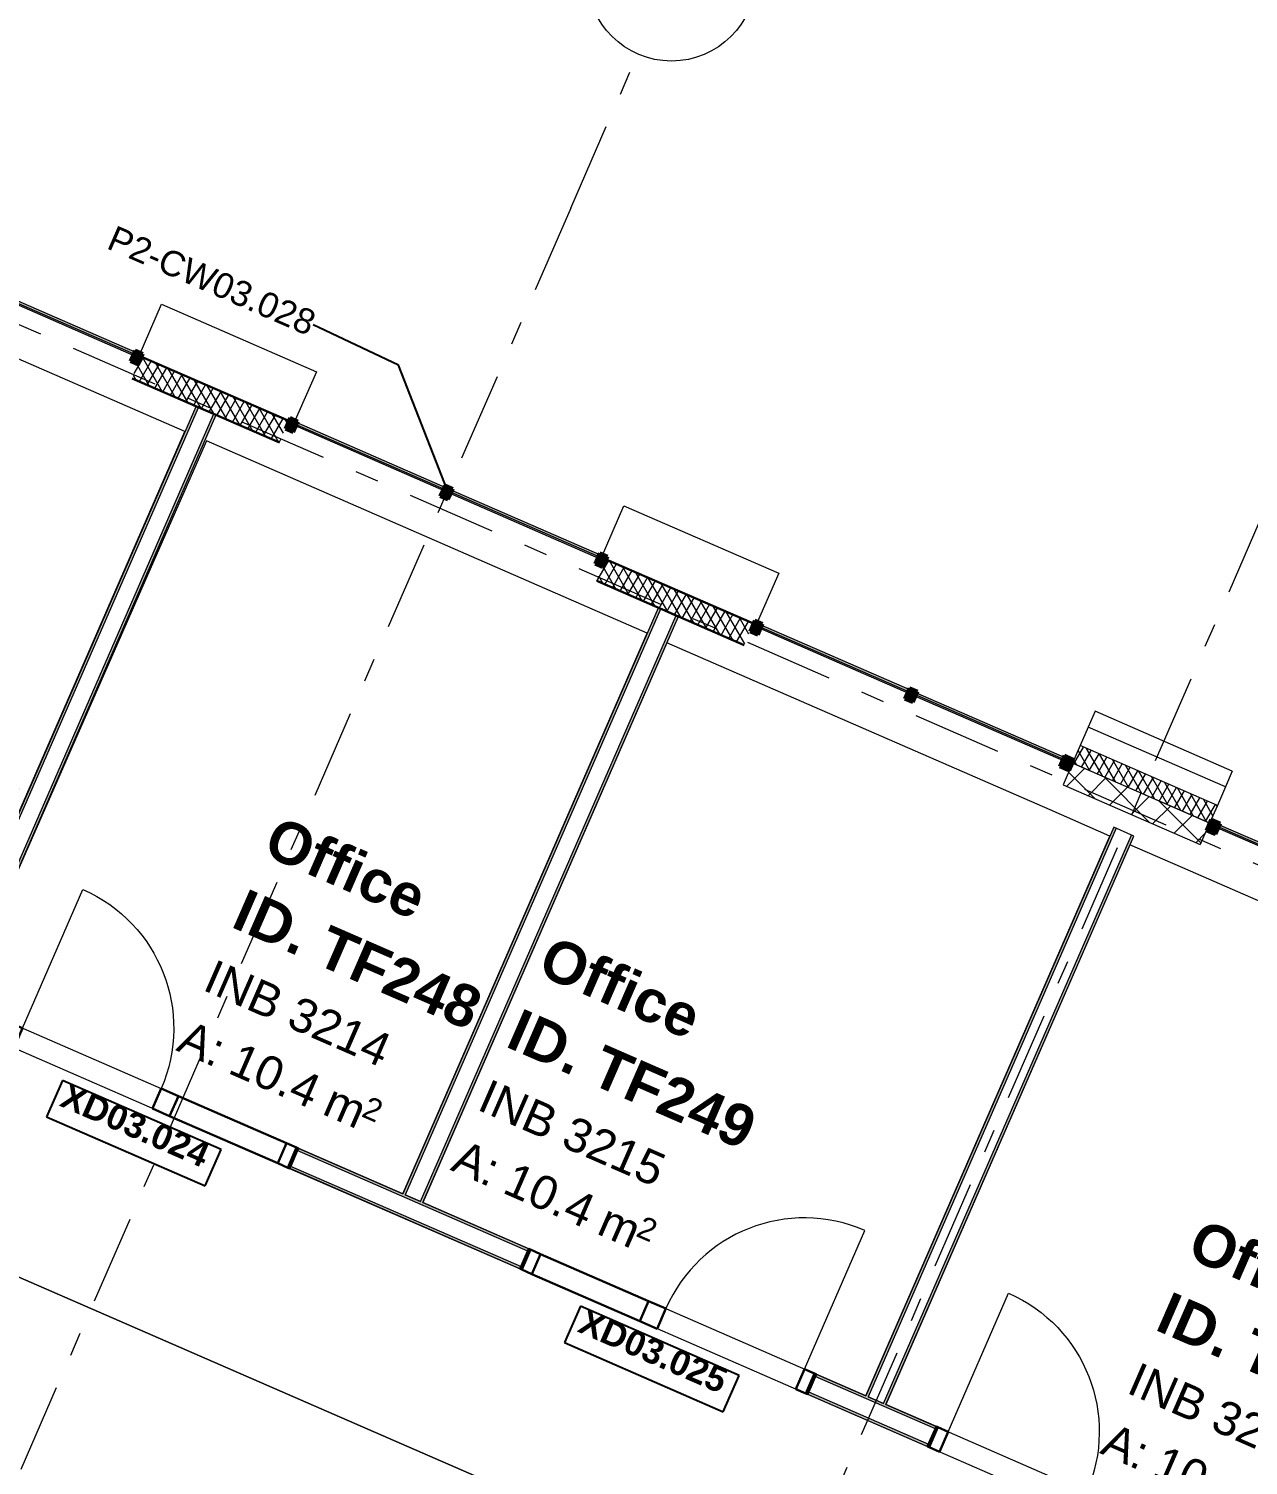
# Model space of a CAD drawing. Header units: millimetres. Extents: x -35034 to 431752, y -71616 to 25069.
# Drawn here: x 30641 to 37895, y 5566 to 14111 of the extents above; entities that cross this region are included whole.
import ezdxf
from ezdxf.enums import TextEntityAlignment as Align

# ---------------------------------------------------------------- set-up
doc = ezdxf.new("R2010")
doc.units = ezdxf.units.MM
doc.header["$MEASUREMENT"] = 0
doc.linetypes.add('Double Dashed', pattern=[1093.611073, 529.166651, -211.666656, 141.111112, -211.666656])
for name, color, linetype in [('A-05-M_Gross_Int_Circulation', 7, 'Continuous'), ('A-15-MG_Structural_Grid', 7, 'Continuous'), ('A-20-M_Floor_Slab', 7, 'Continuous'), ('A-25-M_Curtain_Wall', 7, 'Continuous'), ('A-25-M_Wall_Ext', 7, 'Continuous'), ('A-25-M_Wall_Ext_Existing_HUB', 7, 'Continuous'), ('A-25-M_Wall_Int', 7, 'Continuous'), ('A-35-M_FFE-Zone', 7, 'Continuous'), ('ArchiCAD Door Markers', 7, 'Continuous'), ('ArchiCAD Doors', 7, 'Continuous'), ('New_A-35-M_FFE-Zone', 7, 'Continuous')]:
    doc.layers.add(name, color=color, linetype=linetype)
for name, color, linetype, lineweight, true_color in [('A-05-M_Gross_Int_Circulation_Pen_No__74', 7, 'Continuous', 20, 0x606060), ('A-15-MG_Structural_Grid_Pen_No__163', 7, 'Continuous', 0, 0x750077), ('A-25-M_Curtain_Wall_Pen_No__144', 7, 'Continuous', 0, 0xc8c8c8), ('A-25-M_Curtain_Wall_Pen_No__165', 7, 'Continuous', 0, 0x006060), ('A-25-M_Curtain_Wall_Pen_No__27', 7, 'Continuous', 50, 0x2a2a2a), ('A-25-M_Curtain_Wall_Pen_No__43', 7, 'Continuous', 30, 0x444444), ('A-25-M_Curtain_Wall_Pen_No__46', 7, 'Continuous', 35, 0x444444), ('A-25-M_Wall_Ext_Existing_HUB_Pen_No__107', 7, 'Continuous', 15, 0xa6a6a6), ('A-25-M_Wall_Ext_Pen_No__63', 7, 'Continuous', 20, 0x606060), ('A-25-M_Wall_Int_Pen_No__107', 7, 'Continuous', 15, 0xa6a6a6), ('A-35-M_FFE-Zone_Pen_No__74', 7, 'Continuous', 20, 0x606060), ('ArchiCAD Doors_Pen_No__43', 7, 'Continuous', 30, 0x444444), ('ArchiCAD Doors_Pen_No__63', 7, 'Continuous', 20, 0x606060), ('New_A-35-M_FFE-Zone_Pen_No__74', 7, 'Continuous', 20, 0x606060)]:
    doc.layers.add(name, color=color, linetype=linetype, lineweight=lineweight, true_color=true_color)
for name, color, linetype, lineweight in [('A-20-M_Floor_Slab_Pen_No__89', 8, 'Continuous', 20), ('A-25-M_Curtain_Wall_Pen_No__1', 7, 'Continuous', 13), ('A-25-M_Curtain_Wall_Pen_No__85', 8, 'Continuous', 20), ('A-25-M_Wall_Ext_Existing_HUB_Pen_No__1', 7, 'Continuous', 13), ('A-25-M_Wall_Int_Pen_No__1', 7, 'Continuous', 13), ('ArchiCAD Door Markers_Pen_No__1', 7, 'Continuous', 13), ('ArchiCAD Door Markers_Pen_No__5', 7, 'Continuous', 25), ('ArchiCAD Doors_Pen_No__1', 7, 'Continuous', 13), ('ArchiCAD Zone Stamps_Pen_No__9', 7, 'Continuous', 13), ('New_ArchiCAD Zone Stamps_Pen_No__9', 7, 'Continuous', 13)]:
    doc.layers.add(name, color=color, linetype=linetype, lineweight=lineweight)
doc.styles.add('GENERATED_STYLE_2', font='')
doc.styles.add('GENERATED_STYLE_3', font='')
doc.styles.add('GENERATED_STYLE_4', font='')
doc.styles.get('GENERATED_STYLE_2').set_extended_font_data('Arial', bold=True)
doc.styles.get('GENERATED_STYLE_3').set_extended_font_data('Arial')
doc.styles.get('GENERATED_STYLE_4').set_extended_font_data('Swis721 BT')
doc.dimstyles.new('GENERATED_STYLE__2', dxfattribs={"dimtxt": 0.18, "dimasz": 273.6, "dimexe": 0.18, "dimexo": 0.0625, "dimgap": 0.09, "dimtad": 0, "dimtih": 1, "dimtoh": 1, "dimdec": 4, "dimzin": 0, "dimdsep": 46, "dimcen": 0.09, "dimadec": 0, "dimazin": 0, "dimtfac": 1, "dimtdec": 4, "dimtmove": 0, "dimatfit": 3, "dimldrblk": 'ARROWHEAD_5', "dimfxl": 1, "dimtolj": 1, "dimtzin": 0, "dimarcsym": 0})
pattern_1 = [(60, (0, 0), (-43.30127, 25), []), (120, (0, 0), (43.30127, 25), [])]

# ---------------------------------------------------------------- blocks, each defined once
blk = doc.blocks.new('Office_INB 3212_28_3', base_point=(29603.9, 9335.3))
at = {"layer": 'New_A-35-M_FFE-Zone_Pen_No__74', "linetype": 'Continuous'}
for p, q in [((28926.5, 12867.9), (27472, 9532.3)), ((31569.8, 11715.3), (28926.5, 12867.9)), ((30115.6, 8379.5), (31569.8, 11715.3)), ((27472, 9532.3), (30115.6, 8379.5))]:
    blk.add_line(p, q, dxfattribs=at)
at = {"layer": 'New_ArchiCAD Zone Stamps_Pen_No__9'}
for tag, height, style, p in [('ROOM_NAME', 250, 'GENERATED_STYLE_2', (29364.6, 10636.1)), ('zoneNameLine2', 250, 'GENERATED_STYLE_2', (29176.2, 10204)), ('ROOM_NUMBER', 200, 'GENERATED_STYLE_3', (28987.7, 9783.3)), ('measuredAreaCode', 200, 'GENERATED_STYLE_3', (28830.7, 9423.1)), ('ROOM_HOLES_PRM', 200, 'GENERATED_STYLE_3', (29138.1, 9289.1)), ('DUMMY_649', 200, 'GENERATED_STYLE_3', (29627.5, 9075.7)), ('DUMMY_650', 133.3, 'GENERATED_STYLE_3', (29906.7, 8969.2))]:
    blk.add_attdef(tag, text='', height=height, rotation=336.44041, dxfattribs=dict(at, style=style)).set_placement(p, align=Align.TOP_LEFT)
blk = doc.blocks.new('Office_INB 3214_29_3', base_point=(32363.8, 8131.8))
at = {"layer": 'New_A-35-M_FFE-Zone_Pen_No__74', "linetype": 'Continuous'}
for p, q in [((31698.2, 11659.4), (30234.7, 8327.5)), ((34319.8, 10516.2), (31698.2, 11659.4)), ((32865.5, 7180.4), (34319.8, 10516.2)), ((30234.7, 8327.5), (32865.5, 7180.4))]:
    blk.add_line(p, q, dxfattribs=at)
at = {"layer": 'New_ArchiCAD Zone Stamps_Pen_No__9'}
for tag, height, style, p in [('ROOM_NAME', 250, 'GENERATED_STYLE_2', (32124.5, 9432.6)), ('zoneNameLine2', 250, 'GENERATED_STYLE_2', (31936.1, 9000.5)), ('ROOM_NUMBER', 200, 'GENERATED_STYLE_3', (31747.6, 8579.8)), ('measuredAreaCode', 200, 'GENERATED_STYLE_3', (31590.6, 8219.7)), ('ROOM_HOLES_PRM', 200, 'GENERATED_STYLE_3', (31898, 8085.6)), ('DUMMY_649', 200, 'GENERATED_STYLE_3', (32387.4, 7872.3)), ('DUMMY_650', 133.3, 'GENERATED_STYLE_3', (32666.7, 7765.7))]:
    blk.add_attdef(tag, text='', height=height, rotation=336.44041, dxfattribs=dict(at, style=style)).set_placement(p, align=Align.TOP_LEFT)
blk = doc.blocks.new('Office_INB 3215_30_3', base_point=(33996.4, 7420))
at = {"layer": 'New_A-35-M_FFE-Zone_Pen_No__74', "linetype": 'Continuous'}
for p, q in [((34436.6, 10458.1), (32984.7, 7128.4)), ((36716.5, 9463.9), (34436.6, 10458.1)), ((37071.7, 9309), (36716.5, 9463.9)), ((35620, 5979.3), (37071.7, 9309)), ((32984.7, 7128.4), (35620, 5979.3))]:
    blk.add_line(p, q, dxfattribs=at)
at = {"layer": 'New_ArchiCAD Zone Stamps_Pen_No__9'}
for tag, height, style, p in [('ROOM_NAME', 250, 'GENERATED_STYLE_2', (33757, 8720.8)), ('zoneNameLine2', 250, 'GENERATED_STYLE_2', (33568.6, 8288.6)), ('ROOM_NUMBER', 200, 'GENERATED_STYLE_3', (33380.2, 7867.9)), ('measuredAreaCode', 200, 'GENERATED_STYLE_3', (33223.2, 7507.8)), ('ROOM_HOLES_PRM', 200, 'GENERATED_STYLE_3', (33530.6, 7373.8)), ('DUMMY_649', 200, 'GENERATED_STYLE_3', (34019.9, 7160.4)), ('DUMMY_650', 133.3, 'GENERATED_STYLE_3', (34299.2, 7053.9))]:
    blk.add_attdef(tag, text='', height=height, rotation=336.44041, dxfattribs=dict(at, style=style)).set_placement(p, align=Align.TOP_LEFT)
blk = doc.blocks.new('Office_INB 3216_31_3', base_point=(37858.9, 5735.7))
at = {"layer": 'New_A-35-M_FFE-Zone_Pen_No__74', "linetype": 'Continuous'}
for p, q in [((37191.1, 9256.9), (35739.2, 5927.3)), ((37550.6, 9100.2), (37191.1, 9256.9)), ((39821.6, 8109.9), (37550.6, 9100.2)), ((38370, 4780.2), (39821.6, 8109.9)), ((35739.2, 5927.3), (38370, 4780.2))]:
    blk.add_line(p, q, dxfattribs=at)
at = {"layer": 'New_ArchiCAD Zone Stamps_Pen_No__9'}
for tag, height, style, p in [('ROOM_NAME', 250, 'GENERATED_STYLE_2', (37619.6, 7036.5)), ('zoneNameLine2', 250, 'GENERATED_STYLE_2', (37431.1, 6604.4)), ('ROOM_NUMBER', 200, 'GENERATED_STYLE_3', (37242.7, 6183.7)), ('measuredAreaCode', 200, 'GENERATED_STYLE_3', (37085.7, 5823.6)), ('ROOM_HOLES_PRM', 200, 'GENERATED_STYLE_3', (37393.1, 5689.5)), ('DUMMY_649', 200, 'GENERATED_STYLE_3', (37882.4, 5476.1)), ('DUMMY_650', 133.3, 'GENERATED_STYLE_3', (38161.7, 5369.6))]:
    blk.add_attdef(tag, text='', height=height, rotation=336.44041, dxfattribs=dict(at, style=style)).set_placement(p, align=Align.TOP_LEFT)
blk = doc.blocks.new('Hub Circulation Third_INB 3250_43_3', base_point=(35476.1, -4184.6))
at = {"layer": 'A-05-M_Gross_Int_Circulation_Pen_No__74', "linetype": 'Continuous'}
for p, q in [((52102.6, -1349.5), (21435.7, 12022.5)), ((28427.8, 7623.6), (36451.5, 4130.3))]:
    blk.add_line(p, q, dxfattribs=at)
at = {"layer": 'ArchiCAD Zone Stamps_Pen_No__9'}
for tag, height, style, p in [('ROOM_NAME', 250, 'GENERATED_STYLE_2', (34329.2, -2488.1)), ('zoneNameLine2', 250, 'GENERATED_STYLE_2', (34140.8, -2920.2)), ('ROOM_NUMBER', 200, 'GENERATED_STYLE_3', (33952.4, -3340.9)), ('measuredAreaCode', 200, 'GENERATED_STYLE_3', (33795.3, -3701)), ('DUMMY_649', 200, 'GENERATED_STYLE_3', (34102.7, -3835.1)), ('DUMMY_650', 200, 'GENERATED_STYLE_3', (34731.9, -4109.4)), ('DUMMY_651', 133.3, 'GENERATED_STYLE_3', (35011.2, -4216))]:
    blk.add_attdef(tag, text='', height=height, rotation=336.44041, dxfattribs=dict(at, style=style)).set_placement(p, align=Align.TOP_LEFT)
blk = doc.blocks.new('Break Out_INB 3213_47_3', base_point=(32795.6, 2159.9))
at = {"layer": 'A-35-M_FFE-Zone_Pen_No__74', "linetype": 'Continuous'}
blk.add_line((36451.5, 4130.3), (28427.8, 7623.6), dxfattribs=at)
at = {"layer": 'ArchiCAD Zone Stamps_Pen_No__9'}
for tag, height, style, p in [('ROOM_NAME', 250, 'GENERATED_STYLE_2', (32503.9, 3483.5)), ('zoneNameLine2', 250, 'GENERATED_STYLE_2', (32315.4, 3051.4)), ('ROOM_NUMBER', 200, 'GENERATED_STYLE_3', (32127, 2630.7)), ('measuredAreaCode', 200, 'GENERATED_STYLE_3', (31970, 2270.6)), ('ROOM_HOLES_PRM', 200, 'GENERATED_STYLE_3', (32277.4, 2136.5)), ('DUMMY_649', 200, 'GENERATED_STYLE_3', (32766.7, 1923.1)), ('DUMMY_650', 133.3, 'GENERATED_STYLE_3', (33046, 1816.6))]:
    blk.add_attdef(tag, text='', height=height, rotation=336.44041, dxfattribs=dict(at, style=style)).set_placement(p, align=Align.TOP_LEFT)
blk = doc.blocks.new('Slab_1_3', base_point=(7696.6, 5872.1))
at = {"layer": 'A-20-M_Floor_Slab_Pen_No__89', "linetype": 'Continuous', "flags": 128}
blk.add_lwpolyline([(18384.5, 14995), (19410.6, 17348.4), (53757.3, 2371.5), (53656.1, 2139.5), (53757, 2095.5), (46643.5, -14217.9), (43630.2, -12903.9), (41531.9, -17715.8), (41504.6, -17778.4), (31982.9, -13626.4), (12656.3, -5199.1)], dxfattribs=at)
blk = doc.blocks.new('Curtain Wall_7_3')
at = {"layer": 'A-25-M_Curtain_Wall_Pen_No__144', "linetype": 'Continuous'}
for points in [[(37673.7, 9406.9), (37645.7, 9342.7), (37691.6, 9322.7), (37719.5, 9386.9)], [(37727.7, 9383.3), (37681.8, 9403.3), (37653.9, 9339.1), (37699.7, 9319.2)]]:
    blk.add_hatch(color=256, dxfattribs=at).paths.add_polyline_path(points)
at = {"layer": 'A-25-M_Curtain_Wall_Pen_No__165', "linetype": 'Continuous', "lineweight": 0, "true_color": 0x001818}
blk.add_hatch(color=168, dxfattribs=at).paths.add_polyline_path([(38603.7, 8990.4), (37719.1, 9376.2), (37711.1, 9357.8), (38595.7, 8972.1)])
at = {"layer": 'A-25-M_Curtain_Wall_Pen_No__1', "linetype": 'Continuous'}
for p, q in [((37719.1, 9376.2), (37711.1, 9357.8)), ((37711.1, 9357.8), (38595.7, 8972.1)), ((38603.7, 8990.4), (37719.1, 9376.2))]:
    blk.add_line(p, q, dxfattribs=at)
at = {"layer": 'A-25-M_Curtain_Wall_Pen_No__27', "linetype": 'Continuous'}
for p, q in [((37673.7, 9406.9), (37645.7, 9342.7)), ((37681.8, 9403.3), (37653.9, 9339.1)), ((37719.5, 9386.9), (37673.7, 9406.9)), ((37727.7, 9383.3), (37681.8, 9403.3)), ((37645.7, 9342.7), (37691.6, 9322.7)), ((37653.9, 9339.1), (37699.7, 9319.2)), ((37691.6, 9322.7), (37719.5, 9386.9)), ((37699.7, 9319.2), (37727.7, 9383.3))]:
    blk.add_line(p, q, dxfattribs=at)
blk = doc.blocks.new('Curtain Wall_8_3')
at = {"layer": 'A-25-M_Curtain_Wall', "linetype": 'Continuous', "lineweight": 0, "true_color": 0x000000}
h = blk.add_hatch(dxfattribs=at)
h.set_pattern_fill('Batt_Insulation_0003', color=178, style=0, pattern_type=2)
h.set_pattern_definition(pattern_1)
h.paths.add_polyline_path([(31312.5, 12159.4), (31256.6, 12031), (32132, 11649.3), (32187.9, 11777.7)])
h = blk.add_hatch(dxfattribs=at)
h.set_pattern_fill('Batt_Insulation_0003', color=178, style=0, pattern_type=2)
h.set_pattern_definition(pattern_1)
h.paths.add_polyline_path([(34076.2, 10954.3), (34020.3, 10825.9), (34895.7, 10444.2), (34951.6, 10572.6)])
at = {"layer": 'A-25-M_Curtain_Wall_Pen_No__144', "linetype": 'Continuous'}
for points in [[(31320.3, 12177.2), (31274.5, 12197.2), (31246.5, 12133.1), (31292.4, 12113.1)], [(32241.6, 11775.5), (32195.7, 11795.5), (32167.7, 11731.4), (32213.6, 11711.4)], [(33162.8, 11373.8), (33117, 11393.8), (33089, 11329.7), (33134.8, 11309.7)], [(34084, 10972.1), (34038.2, 10992.1), (34010.2, 10928), (34056, 10908)], [(35005.2, 10570.4), (34959.4, 10590.4), (34931.4, 10526.3), (34977.3, 10506.3)], [(35926.5, 10168.7), (35880.6, 10188.7), (35852.7, 10124.6), (35898.5, 10104.6)], [(36847.7, 9767), (36801.9, 9787), (36773.9, 9722.9), (36819.7, 9702.9)], [(36857.7, 9762.7), (36811.8, 9782.7), (36783.9, 9718.5), (36829.7, 9698.5)]]:
    blk.add_hatch(color=256, dxfattribs=at).paths.add_polyline_path(points)
at = {"layer": 'A-25-M_Curtain_Wall_Pen_No__165', "linetype": 'Continuous', "lineweight": 0, "true_color": 0x001818}
for points in [[(31275.1, 12186.1), (30390.5, 12571.8), (30382.5, 12553.4), (31267.1, 12167.7)], [(33117.5, 11382.7), (32233, 11768.4), (32225, 11750), (33109.5, 11364.3)], [(34038.8, 10981), (33154.2, 11366.7), (33146.2, 11348.3), (34030.8, 10962.6)], [(35881.2, 10177.6), (34996.7, 10563.3), (34988.7, 10544.9), (35873.2, 10159.2)], [(36802.5, 9775.9), (35917.9, 10161.6), (35909.9, 10143.2), (36794.5, 9757.5)], [(36827.3, 9743.2), (36831.1, 9741.5), (36839.1, 9759.9), (36835.3, 9761.5)]]:
    blk.add_hatch(color=168, dxfattribs=at).paths.add_polyline_path(points)
at = {"layer": 'A-25-M_Curtain_Wall_Pen_No__1', "linetype": 'Continuous'}
for p, q in [((31275.1, 12186.1), (30390.5, 12571.8)), ((30382.5, 12553.4), (31267.1, 12167.7)), ((31267.1, 12167.7), (31275.1, 12186.1)), ((32233, 11768.4), (32225, 11750)), ((32225, 11750), (33109.5, 11364.3)), ((33117.5, 11382.7), (32233, 11768.4)), ((33109.5, 11364.3), (33117.5, 11382.7)), ((33154.2, 11366.7), (33146.2, 11348.3)), ((34038.8, 10981), (33154.2, 11366.7)), ((33146.2, 11348.3), (34030.8, 10962.6)), ((34030.8, 10962.6), (34038.8, 10981)), ((34996.7, 10563.3), (34988.7, 10544.9)), ((34988.7, 10544.9), (35873.2, 10159.2)), ((35881.2, 10177.6), (34996.7, 10563.3)), ((35873.2, 10159.2), (35881.2, 10177.6)), ((35917.9, 10161.6), (35909.9, 10143.2)), ((35909.9, 10143.2), (36794.5, 9757.5)), ((36802.5, 9775.9), (35917.9, 10161.6)), ((36794.5, 9757.5), (36802.5, 9775.9)), ((36835.3, 9761.5), (36827.3, 9743.2)), ((36827.3, 9743.2), (36831.1, 9741.5)), ((36831.1, 9741.5), (36839.1, 9759.9)), ((36839.1, 9759.9), (36835.3, 9761.5))]:
    blk.add_line(p, q, dxfattribs=at)
at = {"layer": 'A-25-M_Curtain_Wall_Pen_No__27', "linetype": 'Continuous'}
for p, q in [((31274.5, 12197.2), (31246.5, 12133.1)), ((31246.5, 12133.1), (31292.4, 12113.1)), ((31320.3, 12177.2), (31274.5, 12197.2)), ((31292.4, 12113.1), (31320.3, 12177.2)), ((32195.7, 11795.5), (32167.7, 11731.4)), ((32241.6, 11775.5), (32195.7, 11795.5)), ((32167.7, 11731.4), (32213.6, 11711.4)), ((32213.6, 11711.4), (32241.6, 11775.5)), ((33117, 11393.8), (33089, 11329.7)), ((33162.8, 11373.8), (33117, 11393.8)), ((33134.8, 11309.7), (33162.8, 11373.8)), ((33089, 11329.7), (33134.8, 11309.7)), ((34038.2, 10992.1), (34010.2, 10928)), ((34084, 10972.1), (34038.2, 10992.1)), ((34056, 10908), (34084, 10972.1)), ((34010.2, 10928), (34056, 10908)), ((34959.4, 10590.4), (34931.4, 10526.3)), ((34931.4, 10526.3), (34977.3, 10506.3)), ((35005.2, 10570.4), (34959.4, 10590.4)), ((34977.3, 10506.3), (35005.2, 10570.4)), ((35880.6, 10188.7), (35852.7, 10124.6)), ((35926.5, 10168.7), (35880.6, 10188.7)), ((35898.5, 10104.6), (35926.5, 10168.7)), ((35852.7, 10124.6), (35898.5, 10104.6)), ((36801.9, 9787), (36773.9, 9722.9)), ((36811.8, 9782.7), (36783.9, 9718.5)), ((36847.7, 9767), (36801.9, 9787)), ((36857.7, 9762.7), (36811.8, 9782.7)), ((36819.7, 9702.9), (36847.7, 9767)), ((36829.7, 9698.5), (36857.7, 9762.7)), ((36773.9, 9722.9), (36819.7, 9702.9)), ((36783.9, 9718.5), (36829.7, 9698.5))]:
    blk.add_line(p, q, dxfattribs=at)
at = {"layer": 'A-25-M_Curtain_Wall_Pen_No__43', "linetype": 'Continuous'}
for p, q in [((32187.9, 11777.7), (31312.5, 12159.4)), ((31256.6, 12031), (32132, 11649.3)), ((34951.6, 10572.6), (34076.2, 10954.3)), ((34020.3, 10825.9), (34895.7, 10444.2))]:
    blk.add_line(p, q, dxfattribs=at)
blk = doc.blocks.new('Simple Door Opening_2')
at = {"layer": 'ArchiCAD Doors_Pen_No__1', "linetype": 'Continuous'}
for p, q in [((-4055, 337.5), (-4055, 477.5)), ((4055, 337.5), (4055, 477.5)), ((-4055, 222.5), (-4055, 337.5)), ((4055, 222.5), (4055, 337.5)), ((-4055, 102.5), (-4055, 222.5)), ((4055, 102.5), (4055, 222.5)), ((-4055, 0), (-4055, 102.5)), ((4055, 0), (4055, 102.5))]:
    blk.add_line(p, q, dxfattribs=at)
blk = doc.blocks.new('Wall_10_3', base_point=(54299.1, 2500.7))
at = {"layer": 'A-25-M_Wall_Ext_Existing_HUB_Pen_No__107', "linetype": 'Continuous'}
h = blk.add_hatch(dxfattribs=at)
h.set_pattern_fill('613_01__ad_AR_SAND_0003', color=256, style=0, pattern_type=2)
h.set_pattern_definition([(103.994, (0, 0), (-1137.956, 451.32), [0, -965.2, 0, -1079.5, 0, -1031.875]), (73.994, (0, 0), (-1195.13, 1745.31), [0, -520.7, 0, -869.95, 0, -333.375]), (33.994, (-311.5, -716.2), (785.414, 1814.82), [0, -317.5, 0, -1143, 0, -1492.25]), (23.994, (-311.5, -716.2), (250.28, 1972.774), [0, -158.75, 0, -749.3, 0, -857.25])])
h.paths.add_polyline_path([(37799.5, 9695.3), (36983.7, 10051.1), (36942.7, 9957.1), (37758.5, 9601.4)])
h = blk.add_hatch(dxfattribs=at)
h.set_pattern_fill('Batt_Insulation_0003', color=256, style=0, pattern_type=2)
h.set_pattern_definition(pattern_1)
h.paths.add_polyline_path([(37710.6, 9491.4), (36894.8, 9847.1), (36848.8, 9741.7), (37664.6, 9386)])
h = blk.add_hatch(dxfattribs=at)
h.set_pattern_fill('Concrete_Block_0003', color=256, style=0, pattern_type=2)
h.set_pattern_definition([(45, (0, 0), (-91.92388, 91.92388), []), (135, (0, 0), (91.92388, 91.92388), [])])
h.paths.add_polyline_path([(37664.6, 9386), (36848.8, 9741.7), (36792.8, 9613.4), (37608.6, 9257.6)])
at = {"layer": 'A-25-M_Wall_Ext_Existing_HUB_Pen_No__1', "linetype": 'Continuous'}
for p, q in [((37758.5, 9601.4), (36942.7, 9957.1)), ((37710.6, 9491.4), (36894.8, 9847.1)), ((37664.6, 9386), (36848.8, 9741.7))]:
    blk.add_line(p, q, dxfattribs=at)
at = {"layer": 'A-25-M_Wall_Ext_Existing_HUB_Pen_No__1', "linetype": 'Continuous', "flags": 128}
for points in [[(37799.5, 9695.3), (36983.7, 10051.1)], [(36792.8, 9613.4), (37608.6, 9257.6)]]:
    blk.add_lwpolyline(points, dxfattribs=at)
at = {"layer": 'ArchiCAD Doors', "color": 251, "linetype": 'Continuous', "lineweight": 20, "true_color": 0x606060, "zscale": 1000, "rotation": 156.4402661014118}
for p in [(33266.7, 11671.9), (41516.5, 8074.5)]:
    blk.add_blockref('Simple Door Opening_2', p, dxfattribs=at)
blk = doc.blocks.new('Wall_50_3', base_point=(35620, 5979.3))
at = {"layer": 'A-25-M_Wall_Int_Pen_No__107', "linetype": 'Continuous'}
for points in [[(37094.5, 9360.8), (35620, 5979.3), (35633.8, 5973.3), (37108.3, 9354.8)], [(35739.2, 5927.3), (37213.7, 9308.8), (37199.9, 9314.8), (35725.4, 5933.3)]]:
    blk.add_hatch(color=256, dxfattribs=at).paths.add_polyline_path(points)
at = {"layer": 'A-25-M_Wall_Int_Pen_No__1', "linetype": 'Continuous'}
for p, q in [((37108.3, 9354.8), (35633.8, 5973.3)), ((35725.4, 5933.3), (37199.9, 9314.8))]:
    blk.add_line(p, q, dxfattribs=at)
at = {"layer": 'A-25-M_Wall_Int_Pen_No__1', "linetype": 'Continuous', "flags": 128}
for points in [[(37094.5, 9360.8), (35620, 5979.3)], [(37213.7, 9308.8), (37094.5, 9360.8)], [(35739.2, 5927.3), (37213.7, 9308.8)], [(35633.8, 5973.3), (35725.4, 5933.3)]]:
    blk.add_lwpolyline(points, dxfattribs=at)
blk = doc.blocks.new('Door with Sidelight on Side 2 19')
at = {"layer": 'ArchiCAD Doors_Pen_No__1', "linetype": 'Continuous'}
for p, q in [((-932, 0), (-932, -15)), ((932, 0), (932, -15)), ((-932, -15), (-932, -115)), ((932, -15), (932, -115)), ((-932, -115), (-932, -130)), ((932, -115), (932, -130))]:
    blk.add_line(p, q, dxfattribs=at)
at = {"layer": 'ArchiCAD Doors_Pen_No__43', "linetype": 'Continuous'}
for p, q in [((-922, 0), (-932, 0)), ((-932, 0), (-932, -130)), ((-856, 0), (-922, 0)), ((-922, 0), (-922, -130)), ((-155, 0), (-856, 0)), ((-856, 0), (-856, -130)), ((-856, -130), (-856, 0)), ((-155, -130), (-155, 0)), ((-43, 0), (-155, 0)), ((-155, 0), (-155, -130)), ((-43, -130), (-43, 0)), ((922, 0), (856, 0)), ((856, 0), (856, -130)), ((922, 0), (932, 0)), ((922, -130), (922, 0)), ((932, 0), (932, -130)), ((-922, -130), (-932, -130)), ((-922, -130), (-856, -130)), ((-856, -130), (-155, -130)), ((-155, -130), (-43, -130)), ((856, -130), (922, -130)), ((922, -130), (932, -130))]:
    blk.add_line(p, q, dxfattribs=at)
at = {"layer": 'ArchiCAD Doors_Pen_No__63', "linetype": 'Continuous'}
blk.add_line((856, 0), (856, 899), dxfattribs=at)
blk.add_arc((856, 0), 899, 90, 180, dxfattribs=at)
blk = doc.blocks.new('Door Stamp 17_2')
at = {"layer": 'ArchiCAD Door Markers_Pen_No__5', "linetype": 'Continuous'}
for p, q in [((514.6, -190), (-514.6, -190)), ((-514.6, -190), (-514.6, -425.7)), ((514.6, -425.7), (514.6, -190)), ((-514.6, -425.7), (514.6, -425.7)), ((-514.6, -425.7), (514.6, -425.7))]:
    blk.add_line(p, q, dxfattribs=at)
at = {"layer": 'ArchiCAD Door Markers_Pen_No__1', "style": 'GENERATED_STYLE_2'}
blk.add_attdef('AC_WIDO_ID', text='', height=150, dxfattribs=at).set_placement((-457.5, -376.8), align=Align.BOTTOM_LEFT)
blk = doc.blocks.new('Wall_52_3', base_point=(21228.8, 12254.6))
at = {"layer": 'A-25-M_Wall_Int_Pen_No__107', "linetype": 'Continuous'}
for points in [[(32237.6, 7437.8), (33609.8, 6839.5), (33615.8, 6853.2), (32243.6, 7451.6)], [(32191.6, 7332.4), (33563.8, 6734.1), (33569.8, 6747.8), (32197.6, 7346.2)], [(35318.4, 6094.4), (36033.4, 5782.7), (36039.4, 5796.4), (35324.4, 6108.2)], [(35278.4, 6002.8), (35272.4, 5989), (35987.4, 5677.3), (35993.4, 5691)]]:
    blk.add_hatch(color=256, dxfattribs=at).paths.add_polyline_path(points)
at = {"layer": 'A-25-M_Wall_Int_Pen_No__1', "linetype": 'Continuous'}
for p, q in [((32237.6, 7437.8), (32197.6, 7346.2)), ((32243.6, 7451.6), (32237.6, 7437.8)), ((33609.8, 6839.5), (32237.6, 7437.8)), ((32197.6, 7346.2), (32191.6, 7332.4)), ((32197.6, 7346.2), (33569.8, 6747.8)), ((33609.8, 6839.5), (33569.8, 6747.8)), ((33615.8, 6853.2), (33609.8, 6839.5)), ((33569.8, 6747.8), (33563.8, 6734.1)), ((35318.4, 6094.4), (35278.4, 6002.8)), ((35324.4, 6108.2), (35318.4, 6094.4)), ((36033.4, 5782.7), (35318.4, 6094.4)), ((35278.4, 6002.8), (35272.4, 5989)), ((35278.4, 6002.8), (35993.4, 5691)), ((36033.4, 5782.7), (35993.4, 5691)), ((36039.4, 5796.4), (36033.4, 5782.7)), ((35993.4, 5691), (35987.4, 5677.3))]:
    blk.add_line(p, q, dxfattribs=at)
at = {"layer": 'A-25-M_Wall_Int_Pen_No__1', "linetype": 'Continuous', "flags": 128}
for points in [[(32865.5, 7180.4), (32243.6, 7451.6)], [(32191.6, 7332.4), (33563.8, 6734.1)], [(32970.9, 7134.4), (32879.3, 7174.4)], [(33615.8, 6853.2), (32984.7, 7128.4)], [(35620, 5979.3), (35324.4, 6108.2)], [(35272.4, 5989), (35987.4, 5677.3)], [(35725.4, 5933.3), (35633.8, 5973.3)], [(36039.4, 5796.4), (35739.2, 5927.3)]]:
    blk.add_lwpolyline(points, dxfattribs=at)
at = {"layer": 'ArchiCAD Door Markers'}
ref = blk.add_blockref('Door Stamp 17_2', (31389.2, 7824.1), dxfattribs=dict(at, rotation=336.4404144527584))
ref.add_attrib('AC_WIDO_ID', 'XD03.024', dxfattribs={"layer": 'ArchiCAD Door Markers_Pen_No__1', "color": 7, "height": 150, "rotation": 336.44041, "style": 'GENERATED_STYLE_2'}).set_placement((30799.7, 7665.7), align=Align.BOTTOM_LEFT)
ref = blk.add_blockref('Door Stamp 17_2', (34470.1, 6480.7), dxfattribs=dict(at, rotation=336.4404144527584))
ref.add_attrib('AC_WIDO_ID', 'XD03.025', dxfattribs={"layer": 'ArchiCAD Door Markers_Pen_No__1', "color": 7, "height": 150, "rotation": 336.44041, "style": 'GENERATED_STYLE_2'}).set_placement((33880.6, 6322.3), align=Align.BOTTOM_LEFT)
at = {"layer": 'ArchiCAD Doors', "color": 251, "linetype": 'Continuous', "lineweight": 20, "true_color": 0x606060, "xscale": -0.9999999999999999, "zscale": 1000, "rotation": 336.4404144527584}
for p in [(31389.2, 7824.1), (36893.7, 5423.9)]:
    blk.add_blockref('Door with Sidelight on Side 2 19', p, dxfattribs=at)
at = {"layer": 'ArchiCAD Doors', "color": 251, "linetype": 'Continuous', "lineweight": 20, "true_color": 0x606060, "zscale": 1000, "rotation": 336.4404144527584}
blk.add_blockref('Door with Sidelight on Side 2 19', (34470.1, 6480.7), dxfattribs=at)
blk = doc.blocks.new('Wall_57_3', base_point=(32865.5, 7180.4))
at = {"layer": 'A-25-M_Wall_Int_Pen_No__107', "linetype": 'Continuous'}
for points in [[(34384.4, 10663.6), (32865.5, 7180.4), (32879.3, 7174.4), (34398.1, 10657.6)], [(32984.7, 7128.4), (34503.5, 10611.6), (34489.8, 10617.6), (32970.9, 7134.4)]]:
    blk.add_hatch(color=256, dxfattribs=at).paths.add_polyline_path(points)
at = {"layer": 'A-25-M_Wall_Int_Pen_No__1', "linetype": 'Continuous'}
for p, q in [((34398.1, 10657.6), (32879.3, 7174.4)), ((32970.9, 7134.4), (34489.8, 10617.6))]:
    blk.add_line(p, q, dxfattribs=at)
at = {"layer": 'A-25-M_Wall_Int_Pen_No__1', "linetype": 'Continuous', "flags": 128}
for points in [[(34384.4, 10663.6), (32865.5, 7180.4)], [(32984.7, 7128.4), (34503.5, 10611.6)], [(34503.5, 10611.6), (34384.4, 10663.6)], [(32879.3, 7174.4), (32970.9, 7134.4)]]:
    blk.add_lwpolyline(points, dxfattribs=at)
blk = doc.blocks.new('Wall_58_3', base_point=(30115.6, 8379.5))
at = {"layer": 'A-25-M_Wall_Int_Pen_No__107', "linetype": 'Continuous'}
for points in [[(31634.4, 11862.7), (30115.6, 8379.5), (30129.3, 8373.5), (31648.2, 11856.7)], [(30234.7, 8327.5), (31753.6, 11810.7), (31739.8, 11816.7), (30221, 8333.5)]]:
    blk.add_hatch(color=256, dxfattribs=at).paths.add_polyline_path(points)
at = {"layer": 'A-25-M_Wall_Int_Pen_No__1', "linetype": 'Continuous'}
for p, q in [((31648.2, 11856.7), (30129.3, 8373.5)), ((30221, 8333.5), (31739.8, 11816.7))]:
    blk.add_line(p, q, dxfattribs=at)
at = {"layer": 'A-25-M_Wall_Int_Pen_No__1', "linetype": 'Continuous', "flags": 128}
for points in [[(31634.4, 11862.7), (30115.6, 8379.5)], [(30234.7, 8327.5), (31753.6, 11810.7)], [(31753.6, 11810.7), (31634.4, 11862.7)], [(30129.3, 8373.5), (30221, 8333.5)]]:
    blk.add_lwpolyline(points, dxfattribs=at)
blk = doc.blocks.new('Shutter Rectangular 19')
at = {"layer": 'A-25-M_Wall_Ext_Pen_No__63', "linetype": 'Continuous'}
for p, q in [((1005, 335), (0, 335)), ((0, 335), (0, 0)), ((1005, 0), (1005, 335)), ((0, 0), (1005, 0))]:
    blk.add_line(p, q, dxfattribs=at)
blk = doc.blocks.new('Standard grid marker')
at = {"layer": 'A-15-MG_Structural_Grid_Pen_No__163', "linetype": 'Double Dashed'}
for q in [(0, 0), (29726, 0)]:
    blk.add_line((1000, 0), q, dxfattribs=at)
at = {"layer": 'A-15-MG_Structural_Grid_Pen_No__163', "linetype": 'Continuous'}
blk.add_circle((-500, 0), 500, dxfattribs=at)
at = {"layer": 'A-15-MG_Structural_Grid_Pen_No__163', "linetype": 'Double Dashed'}
blk.add_point((1000, 0), dxfattribs=at)
blk.add_point((1000, 0), dxfattribs=at)
at = {"layer": 'A-15-MG_Structural_Grid_Pen_No__163', "style": 'GENERATED_STYLE_4'}
for tag, p in [('AC_MarkerText_1_0', (-500, 41.2)), ('AC_MarkerText_1_1', (31226, 41.2))]:
    blk.add_attdef(tag, text='', height=350, rotation=90, dxfattribs=at).set_placement(p, align=Align.MIDDLE_CENTER)
blk = doc.blocks.new('Standard grid marker_2')
at = {"layer": 'A-15-MG_Structural_Grid_Pen_No__163', "linetype": 'Double Dashed'}
blk.add_line((1909.1, 0), (86140.3, 0), dxfattribs=at)
at = {"layer": 'A-15-MG_Structural_Grid_Pen_No__163', "style": 'GENERATED_STYLE_4'}
for tag, p in [('AC_MarkerText_1_0', (-500, 952.5)), ('AC_MarkerText_1_1', (88549.4, 952.5))]:
    blk.add_attdef(tag, text='', height=350, rotation=360, dxfattribs=at).set_placement(p, align=Align.MIDDLE_CENTER)
blk = doc.blocks.new('ARROWHEAD_5')
at = {"color": 0, "linetype": 'Continuous', "lineweight": 0}
blk.add_line((0, 0), (-1, 0), dxfattribs=at)
blk.add_solid([(-1, 0.2679), (0, 0), (-1, -0.2679), (-1, 0.2679)], dxfattribs=at)

msp = doc.modelspace()

# ---------------------------------------------------------------- block references
at = {"layer": 'A-05-M_Gross_Int_Circulation', "linetype": 'Continuous'}
msp.add_blockref('Hub Circulation Third_INB 3250_43_3', (35476.1, -4184.6), dxfattribs=at)
at = {"layer": 'A-15-MG_Structural_Grid', "color": 8, "linetype": 'Continuous', "lineweight": 15, "zscale": 1000}
for name, p, rotation in [('Standard grid marker_2', (8103.9, 22153.2), 336.440411583993), ('Standard grid marker', (34264.4, 13959.8), 246.440411583993), ('Standard grid marker', (38389.3, 12161.2), 246.440411583993)]:
    msp.add_blockref(name, p, dxfattribs=dict(at, rotation=rotation))
at = {"layer": 'A-20-M_Floor_Slab', "color": 8, "linetype": 'Continuous', "lineweight": 20}
msp.add_blockref('Slab_1_3', (7696.6, 5872.1), dxfattribs=at)
at = {"layer": 'A-25-M_Curtain_Wall', "linetype": 'Continuous', "lineweight": 0}
for name in ['Curtain Wall_8_3', 'Curtain Wall_7_3']:
    msp.add_blockref(name, (0, 0), dxfattribs=at)
at = {"layer": 'A-25-M_Wall_Ext', "color": 251, "linetype": 'Continuous', "lineweight": 20, "true_color": 0x606060, "xscale": -1, "zscale": 1000, "rotation": 156.440411583993}
for p in [(31431.1, 12472.4), (34181, 11273.3)]:
    msp.add_blockref('Shutter Rectangular 19', p, dxfattribs=at)
at = {"layer": 'A-25-M_Wall_Ext_Existing_HUB', "color": 250, "lineweight": 50, "true_color": 0x2a2a2a}
msp.add_blockref('Wall_10_3', (54299.1, 2500.7), dxfattribs=at)
at = {"layer": 'A-25-M_Wall_Int', "color": 250, "lineweight": 50, "true_color": 0x2a2a2a}
for name, p in [('Wall_52_3', (21228.8, 12254.6)), ('Wall_58_3', (30115.6, 8379.5)), ('Wall_57_3', (32865.5, 7180.4)), ('Wall_50_3', (35620, 5979.3))]:
    msp.add_blockref(name, p, dxfattribs=at)
at = {"layer": 'A-35-M_FFE-Zone', "linetype": 'Continuous'}
msp.add_blockref('Break Out_INB 3213_47_3', (32795.6, 2159.9), dxfattribs=at)
at = {"layer": 'New_A-35-M_FFE-Zone', "linetype": 'Continuous'}
ref = msp.add_blockref('Office_INB 3212_28_3', (29603.9, 9335.3), dxfattribs=at)
ref.add_attrib('ROOM_NAME', 'Office', dxfattribs={"layer": 'New_ArchiCAD Zone Stamps_Pen_No__9', "color": 7, "height": 250, "rotation": 336.44041, "style": 'GENERATED_STYLE_2'}).set_placement((29364.6, 10636.1), align=Align.TOP_LEFT)
ref.add_attrib('ROOM_HOLES_PRM', '10.5', dxfattribs={"layer": 'New_ArchiCAD Zone Stamps_Pen_No__9', "color": 7, "height": 200, "rotation": 336.44041, "style": 'GENERATED_STYLE_3'}).set_placement((29138.1, 9289.1), align=Align.TOP_LEFT)
ref.add_attrib('ROOM_NUMBER', 'INB 3212', dxfattribs={"layer": 'New_ArchiCAD Zone Stamps_Pen_No__9', "color": 7, "height": 200, "rotation": 336.44041, "style": 'GENERATED_STYLE_3'}).set_placement((28987.7, 9783.3), align=Align.TOP_LEFT)
ref.add_attrib('zoneNameLine2', 'ID. TF247', dxfattribs={"layer": 'New_ArchiCAD Zone Stamps_Pen_No__9', "color": 7, "height": 250, "rotation": 336.44041, "style": 'GENERATED_STYLE_2'}).set_placement((29176.2, 10204), align=Align.TOP_LEFT)
ref.add_attrib('measuredAreaCode', 'A: ', dxfattribs={"layer": 'New_ArchiCAD Zone Stamps_Pen_No__9', "color": 7, "height": 200, "rotation": 336.44041, "style": 'GENERATED_STYLE_3'}).set_placement((28830.7, 9423.1), align=Align.TOP_LEFT)
ref.add_attrib('DUMMY_649', ' m', dxfattribs={"layer": 'New_ArchiCAD Zone Stamps_Pen_No__9', "color": 7, "height": 200, "rotation": 336.44041, "style": 'GENERATED_STYLE_3'}).set_placement((29627.5, 9075.7), align=Align.TOP_LEFT)
ref.add_attrib('DUMMY_650', '2', dxfattribs={"layer": 'New_ArchiCAD Zone Stamps_Pen_No__9', "color": 7, "height": 133.3, "rotation": 336.44041, "style": 'GENERATED_STYLE_3'}).set_placement((29906.7, 8969.2), align=Align.TOP_LEFT)
ref = msp.add_blockref('Office_INB 3214_29_3', (32363.8, 8131.8), dxfattribs=at)
ref.add_attrib('ROOM_NAME', 'Office', dxfattribs={"layer": 'New_ArchiCAD Zone Stamps_Pen_No__9', "color": 7, "height": 250, "rotation": 336.44041, "style": 'GENERATED_STYLE_2'}).set_placement((32124.5, 9432.6), align=Align.TOP_LEFT)
ref.add_attrib('ROOM_HOLES_PRM', '10.4', dxfattribs={"layer": 'New_ArchiCAD Zone Stamps_Pen_No__9', "color": 7, "height": 200, "rotation": 336.44041, "style": 'GENERATED_STYLE_3'}).set_placement((31898, 8085.6), align=Align.TOP_LEFT)
ref.add_attrib('ROOM_NUMBER', 'INB 3214', dxfattribs={"layer": 'New_ArchiCAD Zone Stamps_Pen_No__9', "color": 7, "height": 200, "rotation": 336.44041, "style": 'GENERATED_STYLE_3'}).set_placement((31747.6, 8579.8), align=Align.TOP_LEFT)
ref.add_attrib('zoneNameLine2', 'ID. TF248', dxfattribs={"layer": 'New_ArchiCAD Zone Stamps_Pen_No__9', "color": 7, "height": 250, "rotation": 336.44041, "style": 'GENERATED_STYLE_2'}).set_placement((31936.1, 9000.5), align=Align.TOP_LEFT)
ref.add_attrib('measuredAreaCode', 'A: ', dxfattribs={"layer": 'New_ArchiCAD Zone Stamps_Pen_No__9', "color": 7, "height": 200, "rotation": 336.44041, "style": 'GENERATED_STYLE_3'}).set_placement((31590.6, 8219.7), align=Align.TOP_LEFT)
ref.add_attrib('DUMMY_649', ' m', dxfattribs={"layer": 'New_ArchiCAD Zone Stamps_Pen_No__9', "color": 7, "height": 200, "rotation": 336.44041, "style": 'GENERATED_STYLE_3'}).set_placement((32387.4, 7872.3), align=Align.TOP_LEFT)
ref.add_attrib('DUMMY_650', '2', dxfattribs={"layer": 'New_ArchiCAD Zone Stamps_Pen_No__9', "color": 7, "height": 133.3, "rotation": 336.44041, "style": 'GENERATED_STYLE_3'}).set_placement((32666.7, 7765.7), align=Align.TOP_LEFT)
ref = msp.add_blockref('Office_INB 3215_30_3', (33996.4, 7420), dxfattribs=at)
ref.add_attrib('ROOM_NAME', 'Office', dxfattribs={"layer": 'New_ArchiCAD Zone Stamps_Pen_No__9', "color": 7, "height": 250, "rotation": 336.44041, "style": 'GENERATED_STYLE_2'}).set_placement((33757, 8720.8), align=Align.TOP_LEFT)
ref.add_attrib('ROOM_HOLES_PRM', '10.4', dxfattribs={"layer": 'New_ArchiCAD Zone Stamps_Pen_No__9', "color": 7, "height": 200, "rotation": 336.44041, "style": 'GENERATED_STYLE_3'}).set_placement((33530.6, 7373.8), align=Align.TOP_LEFT)
ref.add_attrib('ROOM_NUMBER', 'INB 3215', dxfattribs={"layer": 'New_ArchiCAD Zone Stamps_Pen_No__9', "color": 7, "height": 200, "rotation": 336.44041, "style": 'GENERATED_STYLE_3'}).set_placement((33380.2, 7867.9), align=Align.TOP_LEFT)
ref.add_attrib('zoneNameLine2', 'ID. TF249', dxfattribs={"layer": 'New_ArchiCAD Zone Stamps_Pen_No__9', "color": 7, "height": 250, "rotation": 336.44041, "style": 'GENERATED_STYLE_2'}).set_placement((33568.6, 8288.6), align=Align.TOP_LEFT)
ref.add_attrib('measuredAreaCode', 'A: ', dxfattribs={"layer": 'New_ArchiCAD Zone Stamps_Pen_No__9', "color": 7, "height": 200, "rotation": 336.44041, "style": 'GENERATED_STYLE_3'}).set_placement((33223.2, 7507.8), align=Align.TOP_LEFT)
ref.add_attrib('DUMMY_649', ' m', dxfattribs={"layer": 'New_ArchiCAD Zone Stamps_Pen_No__9', "color": 7, "height": 200, "rotation": 336.44041, "style": 'GENERATED_STYLE_3'}).set_placement((34019.9, 7160.4), align=Align.TOP_LEFT)
ref.add_attrib('DUMMY_650', '2', dxfattribs={"layer": 'New_ArchiCAD Zone Stamps_Pen_No__9', "color": 7, "height": 133.3, "rotation": 336.44041, "style": 'GENERATED_STYLE_3'}).set_placement((34299.2, 7053.9), align=Align.TOP_LEFT)
ref = msp.add_blockref('Office_INB 3216_31_3', (37858.9, 5735.7), dxfattribs=at)
ref.add_attrib('ROOM_NAME', 'Office', dxfattribs={"layer": 'New_ArchiCAD Zone Stamps_Pen_No__9', "color": 7, "height": 250, "rotation": 336.44041, "style": 'GENERATED_STYLE_2'}).set_placement((37619.6, 7036.5), align=Align.TOP_LEFT)
ref.add_attrib('ROOM_HOLES_PRM', '10.4', dxfattribs={"layer": 'New_ArchiCAD Zone Stamps_Pen_No__9', "color": 7, "height": 200, "rotation": 336.44041, "style": 'GENERATED_STYLE_3'}).set_placement((37393.1, 5689.5), align=Align.TOP_LEFT)
ref.add_attrib('ROOM_NUMBER', 'INB 3216', dxfattribs={"layer": 'New_ArchiCAD Zone Stamps_Pen_No__9', "color": 7, "height": 200, "rotation": 336.44041, "style": 'GENERATED_STYLE_3'}).set_placement((37242.7, 6183.7), align=Align.TOP_LEFT)
ref.add_attrib('zoneNameLine2', 'ID. TF250', dxfattribs={"layer": 'New_ArchiCAD Zone Stamps_Pen_No__9', "color": 7, "height": 250, "rotation": 336.44041, "style": 'GENERATED_STYLE_2'}).set_placement((37431.1, 6604.4), align=Align.TOP_LEFT)
ref.add_attrib('measuredAreaCode', 'A: ', dxfattribs={"layer": 'New_ArchiCAD Zone Stamps_Pen_No__9', "color": 7, "height": 200, "rotation": 336.44041, "style": 'GENERATED_STYLE_3'}).set_placement((37085.7, 5823.6), align=Align.TOP_LEFT)
ref.add_attrib('DUMMY_649', ' m', dxfattribs={"layer": 'New_ArchiCAD Zone Stamps_Pen_No__9', "color": 7, "height": 200, "rotation": 336.44041, "style": 'GENERATED_STYLE_3'}).set_placement((37882.4, 5476.1), align=Align.TOP_LEFT)
ref.add_attrib('DUMMY_650', '2', dxfattribs={"layer": 'New_ArchiCAD Zone Stamps_Pen_No__9', "color": 7, "height": 133.3, "rotation": 336.44041, "style": 'GENERATED_STYLE_3'}).set_placement((38161.7, 5369.6), align=Align.TOP_LEFT)

# ---------------------------------------------------------------- texts
at = {"layer": 'A-25-M_Curtain_Wall_Pen_No__46', "linetype": 'Continuous', "insert": (32333.5, 12349.8), "char_height": 150, "attachment_point": 6, "rotation": 336.49416, "style": 'GENERATED_STYLE_4'}
msp.add_mtext('\\A1;{\\fSwis721 BT|b0|i0|c0|p34;P2-CW03.028}', dxfattribs=at)

# ---------------------------------------------------------------- leaders
at = {"layer": 'A-25-M_Curtain_Wall_Pen_No__85', "linetype": 'Continuous', "annotation_type": 0, "has_hookline": 1, "hookline_direction": 1, "text_width": 1535.7, "horizontal_direction": (0.917019, -0.398843, 0)}
msp.add_leader([(33132.8, 11365.1), (32839.7, 12109.5), (32333.6, 12349.8)], dimstyle='GENERATED_STYLE__2', dxfattribs=at)

doc.saveas('drawing.dxf')
